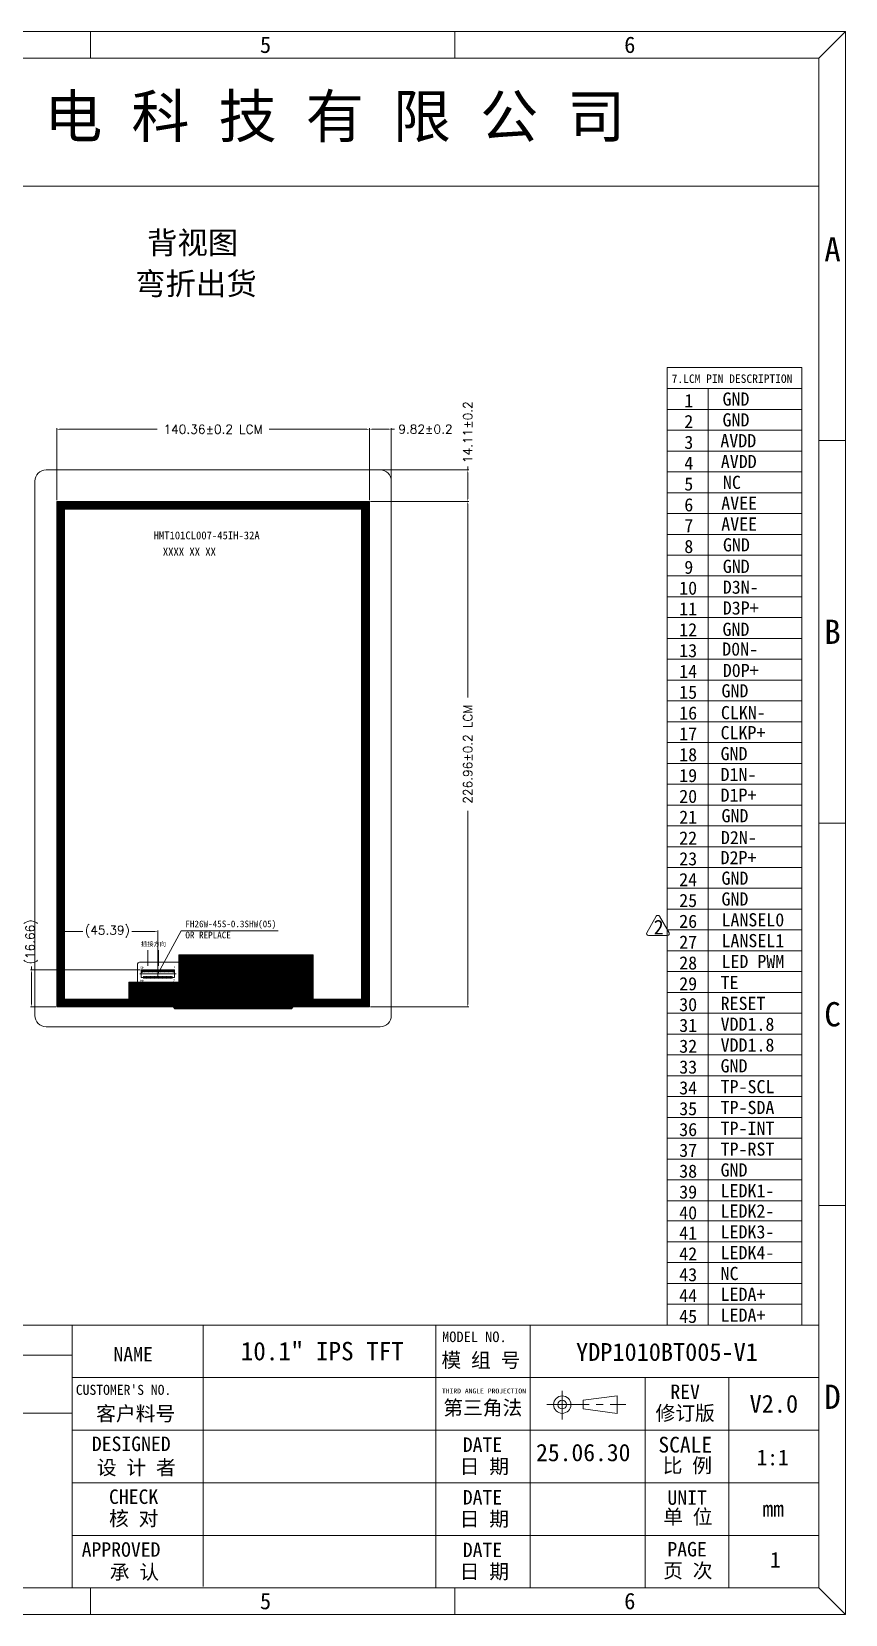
# Model space of a CAD drawing. Header units: millimetres. Extents: x 964 to 1969, y -17351 to -16641.
# Drawn here: x 1604 to 1969, y -17351 to -16641 of the extents above; entities that cross this region are included whole.
import ezdxf
from ezdxf.enums import TextEntityAlignment as Align

# ---------------------------------------------------------------- set-up
doc = ezdxf.new("R2010")
doc.units = ezdxf.units.MM
doc.header["$PDMODE"] = 35
doc.linetypes.add('CENTER2', pattern=[28.575, 19.05, -3.175, 3.175, -3.175])
doc.layers.get('0').update_dxf_attribs({"lineweight": 20})
for name, color, linetype in [('_', 7, 'Continuous'), ('BOT', 5, 'Continuous'), ('标注', 4, 'Continuous')]:
    doc.layers.add(name, color=color, linetype=linetype)
for name, color, linetype, lineweight in [('DIM', 3, 'Continuous', 20), ('epin', 13, 'Continuous', 9), ('FPC', 1, 'Continuous', 13), ('图框', 7, 'Continuous', 30)]:
    doc.layers.add(name, color=color, linetype=linetype, lineweight=lineweight)
doc.styles.add('ROMANS', font='ROMANS.shx')
doc.styles.add('宋体', font='SimSun.ttf')
doc.styles.add('文字', font='SimSun.ttf')
doc.dimstyles.new('DIM', dxfattribs={"dimtxt": 2, "dimasz": 1.5, "dimexe": 0.5, "dimexo": 0.5, "dimgap": 0.5, "dimtad": 0, "dimzin": 9, "dimdsep": 46, "dimtxsty": 'ROMANS', "dimcen": 0, "dimclrd": 3, "dimclre": 3, "dimclrt": 2, "dimadec": 0, "dimazin": 0, "dimtp": 0.01, "dimtm": 0.01, "dimtfac": 0.8, "dimtmove": 0, "dimatfit": 3, "dimfxl": 1, "dimtolj": 1, "dimlwd": 18, "dimlwe": 18, "dimarcsym": 0})

# ---------------------------------------------------------------- blocks, each defined once
blk = doc.blocks.new('*u11')
blk.add_hatch(color=256).paths.add_polyline_path([(3.65, 1.78), (2.98, 1.78), (2.98, 3.2), (2.82, 3.2), (2.82, 1.62), (3.65, 1.62)])
for points in [[(-3.53, 1.62), (-4.35, 1.62), (-4.35, 1.78), (-3.68, 1.78), (-3.68, 3.2), (-3.53, 3.2)], [(-4.35, 1.38), (-3.53, 1.38), (-3.53, 1.23), (-4.35, 1.23)], [(2.82, 1.62), (3.65, 1.62), (3.65, 1.78), (2.98, 1.78), (2.98, 3.2), (2.82, 3.2)], [(3.65, 1.38), (2.82, 1.38), (2.82, 1.23), (3.65, 1.23)]]:
    blk.add_lwpolyline(points, close=True)
at = {"color": 2}
for points in [[(-2.4, 0), (-2.4, 4.6), (-3.1, 4.6), (-3.1, 0)], [(-1.9, 4.6), (-1.2, 4.6), (-1.2, 0), (-1.9, 0)], [(-0.7, 4.6), (0, 4.6), (0, 0), (-0.7, 0)], [(0.5, 4.6), (1.2, 4.6), (1.2, 0), (0.5, 0)], [(1.7, 4.6), (2.4, 4.6), (2.4, 0), (1.7, 0)]]:
    blk.add_lwpolyline(points, close=True, dxfattribs=at)
at = {"color": 7, "style": '宋体'}
for s, p in [('LED4-', (-2.38, -2.47)), ('LED3-', (-1.19, -2.47)), ('LED2-', (0, -2.47)), ('LED1-', (1.25, -2.44)), ('LED+', (2.44, -2.51))]:
    blk.add_text(s, height=0.617, rotation=90, dxfattribs=at).set_placement(p)
blk = doc.blocks.new('*U1')
at = {"color": 2, "lineweight": 5}
blk.add_lwpolyline([(0.15, 0.325), (0.15, -0.325), (-0.15, -0.325), (-0.15, 0.325)], close=True, dxfattribs=at)
blk = doc.blocks.new('*U2')
at = {"color": 0, "linetype": 'ByBlock', "lineweight": -2}
for p in [(0, 0), (0.6, 0), (1.2, 0), (1.8, 0), (2.4, 0), (3, 0), (3.6, 0), (4.2, 0), (4.8, 0), (5.4, 0), (6, 0), (6.6, 0), (7.2, 0), (7.8, 0), (8.4, 0), (9, 0), (9.6, 0), (10.2, 0), (10.8, 0), (11.4, 0), (12, 0), (12.6, 0)]:
    blk.add_blockref('*U1', p, dxfattribs=at)
blk = doc.blocks.new('*U3')
at = {"color": 2, "lineweight": 5}
blk.add_lwpolyline([(0.15, 0.4), (0.15, -0.4), (-0.15, -0.4), (-0.15, 0.4)], close=True, dxfattribs=at)
blk = doc.blocks.new('*U4')
at = {"color": 0, "linetype": 'ByBlock', "lineweight": -2}
for p in [(0, 0), (0.6, 0), (1.2, 0), (1.8, 0), (2.4, 0), (3, 0), (3.6, 0), (4.2, 0), (4.8, 0), (5.4, 0), (6, 0), (6.6, 0), (7.2, 0), (7.8, 0), (8.4, 0), (9, 0), (9.6, 0), (10.2, 0), (10.8, 0), (11.4, 0), (12, 0), (12.6, 0), (13.2, 0)]:
    blk.add_blockref('*U3', p, dxfattribs=at)
blk = doc.blocks.new('AUDIT_I_250325084507-0')
at = {"color": 2, "lineweight": 5}
for points in [[(-5.7, 0.75), (-5.7, -0.2), (-5.3, -0.2), (-5.3, 0.75)], [(9.3, 0.75), (9.3, -0.2), (8.9, -0.2), (8.9, 0.75)]]:
    blk.add_lwpolyline(points, close=True, dxfattribs=at)
at = {"lineweight": 5}
for name, p in [('*U4', (-4.8, 0)), ('*U2', (-4.5, 2.875))]:
    blk.add_blockref(name, p, dxfattribs=at)
blk = doc.blocks.new('*D33')
at = {"color": 3, "linetype": 'Continuous', "lineweight": 18, "transparency": 16777216}
for p, q in [((1615.38, -17067.74), (1615.38, -17044.15)), ((1616.88, -17044.65), (1627.1, -17044.65)), ((1659.27, -17044.65), (1649.05, -17044.65)), ((1660.77, -17063.02), (1660.77, -17044.15))]:
    blk.add_line(p, q, dxfattribs=at)
at = {"color": 3, "lineweight": 5, "transparency": 16777216}
for points in [[(1616.88, -17044.4), (1616.88, -17044.9), (1615.38, -17044.65)], [(1659.27, -17044.4), (1659.27, -17044.9), (1660.77, -17044.65)]]:
    blk.add_solid(points, dxfattribs=at)
at = {"layer": 'Defpoints', "color": 0, "lineweight": 5, "transparency": 16777216}
for p in [(1660.77, -17044.65), (1660.77, -17063.52), (1615.38, -17068.24)]:
    blk.add_point(p, dxfattribs=at)
at = {"color": 2, "lineweight": 5, "transparency": 16777216, "insert": (1638.08, -17044.65), "char_height": 4, "attachment_point": 5, "style": 'ROMANS'}
blk.add_mtext('\\A1;(45.39)', dxfattribs=at)
blk = doc.blocks.new('*D34')
at = {"color": 3, "linetype": 'Continuous', "lineweight": 18, "transparency": 16777216}
for p, q in [((1604.05, -17061.77), (1604.05, -17060.27)), ((1652.77, -17061.77), (1603.55, -17061.77)), ((1604.05, -17076.93), (1604.05, -17063.27)), ((1614.88, -17078.43), (1603.55, -17078.43))]:
    blk.add_line(p, q, dxfattribs=at)
at = {"color": 3, "lineweight": 5, "transparency": 16777216}
for points in [[(1603.8, -17063.27), (1604.3, -17063.27), (1604.05, -17061.77)], [(1603.8, -17076.93), (1604.3, -17076.93), (1604.05, -17078.43)]]:
    blk.add_solid(points, dxfattribs=at)
at = {"layer": 'Defpoints', "color": 0, "lineweight": 5, "transparency": 16777216}
for p in [(1653.27, -17061.77), (1604.05, -17078.43), (1615.38, -17078.43)]:
    blk.add_point(p, dxfattribs=at)
at = {"color": 2, "lineweight": 5, "transparency": 16777216, "insert": (1604.05, -17049.29), "char_height": 4, "attachment_point": 5, "rotation": 90, "style": 'ROMANS'}
blk.add_mtext('\\A1;(16.66)', dxfattribs=at)
blk = doc.blocks.new('*D39')
at = {"color": 3, "lineweight": 18, "transparency": 16777216}
blk.add_line((1615.38, -16850.97), (1615.38, -16818.59), dxfattribs=at)
at = {"color": 3, "linetype": 'Continuous', "lineweight": 18, "transparency": 16777216}
for p, q in [((1616.88, -16819.09), (1660.39, -16819.09)), ((1754.24, -16819.09), (1710.73, -16819.09)), ((1755.74, -16850.97), (1755.74, -16818.59))]:
    blk.add_line(p, q, dxfattribs=at)
at = {"color": 3, "lineweight": 5, "transparency": 16777216}
for points in [[(1616.88, -16818.84), (1616.88, -16819.34), (1615.38, -16819.09)], [(1754.24, -16818.84), (1754.24, -16819.34), (1755.74, -16819.09)]]:
    blk.add_solid(points, dxfattribs=at)
at = {"layer": 'Defpoints', "color": 0, "lineweight": 5, "transparency": 16777216}
for p in [(1755.74, -16819.09), (1615.38, -16851.47), (1755.74, -16851.47)]:
    blk.add_point(p, dxfattribs=at)
at = {"color": 2, "transparency": 16777216, "insert": (1685.56, -16819.09), "char_height": 4, "attachment_point": 5, "style": 'ROMANS'}
blk.add_mtext('\\A1;140.36%%P0.2 LCM{\\fSimSun|b0|i0|c134|p2; }', dxfattribs=at)
blk = doc.blocks.new('*D40')
at = {"color": 3, "lineweight": 18, "transparency": 16777216}
blk.add_line((1756.24, -16851.47), (1800.39, -16851.47), dxfattribs=at)
at = {"color": 3, "linetype": 'Continuous', "lineweight": 18, "transparency": 16777216}
for p, q in [((1799.89, -16852.97), (1799.89, -16939.5)), ((1799.89, -17076.93), (1799.89, -16990.4)), ((1756.24, -17078.43), (1800.39, -17078.43))]:
    blk.add_line(p, q, dxfattribs=at)
at = {"color": 3, "lineweight": 5, "transparency": 16777216}
for points in [[(1799.64, -16852.97), (1800.14, -16852.97), (1799.89, -16851.47)], [(1799.64, -17076.93), (1800.14, -17076.93), (1799.89, -17078.43)]]:
    blk.add_solid(points, dxfattribs=at)
at = {"layer": 'Defpoints', "color": 0, "lineweight": 5, "transparency": 16777216}
for p in [(1755.74, -16851.47), (1755.74, -17078.43), (1799.89, -17078.43)]:
    blk.add_point(p, dxfattribs=at)
at = {"color": 2, "transparency": 16777216, "insert": (1799.89, -16964.95), "char_height": 4, "attachment_point": 5, "rotation": 90, "style": 'ROMANS'}
blk.add_mtext('\\A1;226.96%%P0.2 LCM', dxfattribs=at)
blk = doc.blocks.new('*D41')
at = {"color": 3, "lineweight": 18, "transparency": 16777216}
blk.add_line((1755.74, -16818.59), (1755.74, -16818.56), dxfattribs=at)
at = {"color": 3, "linetype": 'Continuous', "lineweight": 18, "transparency": 16777216}
for p, q in [((1757.24, -16819.06), (1764.06, -16819.06)), ((1765.56, -16844.03), (1765.56, -16818.56)), ((1765.56, -16819.06), (1767.06, -16819.06))]:
    blk.add_line(p, q, dxfattribs=at)
at = {"color": 3, "lineweight": 5, "transparency": 16777216}
for points in [[(1757.24, -16818.81), (1757.24, -16819.31), (1755.74, -16819.06)], [(1764.06, -16818.81), (1764.06, -16819.31), (1765.56, -16819.06)]]:
    blk.add_solid(points, dxfattribs=at)
at = {"layer": 'Defpoints', "color": 0, "lineweight": 5, "transparency": 16777216}
for p in [(1755.74, -16819.09), (1765.56, -16819.06), (1765.56, -16844.53)]:
    blk.add_point(p, dxfattribs=at)
at = {"color": 2, "transparency": 16777216, "insert": (1780.89, -16819.06), "char_height": 4, "attachment_point": 5, "style": 'ROMANS'}
blk.add_mtext('\\A1;9.82%%P0.2', dxfattribs=at)
blk = doc.blocks.new('*D42')
at = {"color": 3, "linetype": 'Continuous', "lineweight": 18, "transparency": 16777216}
for p, q in [((1759.35, -16837.36), (1800.39, -16837.36)), ((1799.89, -16837.36), (1799.89, -16835.86)), ((1799.89, -16849.97), (1799.89, -16838.86))]:
    blk.add_line(p, q, dxfattribs=at)
at = {"color": 3, "lineweight": 18, "transparency": 16777216}
blk.add_line((1766.06, -16851.47), (1800.39, -16851.47), dxfattribs=at)
at = {"color": 3, "lineweight": 5, "transparency": 16777216}
for points in [[(1799.64, -16838.86), (1800.14, -16838.86), (1799.89, -16837.36)], [(1799.64, -16849.97), (1800.14, -16849.97), (1799.89, -16851.47)]]:
    blk.add_solid(points, dxfattribs=at)
at = {"layer": 'Defpoints', "color": 0, "lineweight": 5, "transparency": 16777216}
for p in [(1758.85, -16837.36), (1799.89, -16837.36), (1765.56, -16851.47)]:
    blk.add_point(p, dxfattribs=at)
at = {"color": 2, "transparency": 16777216, "insert": (1799.89, -16820.41), "char_height": 4, "attachment_point": 5, "rotation": 90, "style": 'ROMANS'}
blk.add_mtext('\\A1;14.11%%P0.2', dxfattribs=at)

msp = doc.modelspace()

# ---------------------------------------------------------------- hatches: boundary and pattern name
at = {"lineweight": 5}
h = msp.add_hatch(dxfattribs=at)
h.set_pattern_fill('ANSI31', color=5, scale=0.1)
h.set_pattern_definition([(45, (-3071.29683, -728.9204), (-0.224506403, 0.224506403), [])])
h.paths.add_polyline_path([(1720.688, -17079.265), (1721.523, -17078.43), (1755.741, -17078.43), (1755.741, -16851.47), (1615.381, -16851.47), (1615.381, -17078.43), (1667.602, -17078.43), (1668.437, -17079.265)])
h.paths.add_polyline_path([(1670.137, -17055.061), (1670.137, -17067.32), (1647.78, -17067.32), (1647.78, -17074.93), (1618.881, -17074.93), (1618.881, -16854.97), (1752.241, -16854.97), (1752.241, -17074.93), (1730.517, -17074.93), (1730.517, -17055.061)], flags=16)
h = msp.add_hatch(color=256)
h.paths.add_polyline_path([(1714.47, -17063.255), (1715.295, -17063.255), (1715.295, -17063.105), (1714.47, -17063.105)])
h.paths.add_polyline_path([(1722.47, -17063.255), (1721.645, -17063.255), (1721.645, -17063.105), (1722.47, -17063.105)])
h.paths.add_polyline_path([(1721.645, -17063.505), (1722.47, -17063.505), (1722.47, -17063.655), (1721.795, -17063.655), (1721.795, -17065.08), (1721.645, -17065.08)])
h = msp.add_hatch(dxfattribs=at)
h.set_pattern_fill('ANSI31', color=3, scale=0.3)
h.set_pattern_definition([(45, (-2861.0489, -728.8854), (-0.67351921, 0.67351921), [])])
h.paths.add_polyline_path([(1669.596, -17075.874, 0.4142136), (1669.096, -17076.374), (1669.096, -17078.251), (1702.026, -17078.251), (1702.026, -17076.374, 0.4142136), (1701.526, -17075.874)])
h.paths.add_polyline_path([(1701.526, -17079.2, 0.4142136), (1702.026, -17078.7), (1702.026, -17078.251), (1669.375, -17078.251, 0.7940945), (1669.596, -17079.2)])
at = {"layer": 'BOT', "linetype": 'Continuous'}
h = msp.add_hatch(color=2, dxfattribs=at)
h.paths.add_polyline_path([(1715.72, -17065.98), (1716.42, -17065.98), (1716.42, -17063.38), (1716.27, -17063.38, -1), (1715.87, -17063.38), (1715.72, -17063.38)])
h.paths.add_polyline_path([(1715.874, -17064.68, -1), (1716.274, -17064.68, -1)], flags=16)
h.paths.add_polyline_path([(1716.92, -17065.98), (1717.62, -17065.98), (1717.62, -17063.38), (1717.47, -17063.38, -1), (1717.07, -17063.38), (1716.92, -17063.38)])
h.paths.add_polyline_path([(1717.074, -17065.18, -1), (1717.474, -17065.18, -1)], flags=16)
h.paths.add_polyline_path([(1718.82, -17063.38), (1718.67, -17063.38, -1), (1718.27, -17063.38), (1718.12, -17063.38), (1718.12, -17065.98), (1718.82, -17065.98)])
h.paths.add_polyline_path([(1718.274, -17064.68, -1), (1718.674, -17064.68, -1)], flags=16)
h.paths.add_polyline_path([(1719.32, -17065.98), (1720.02, -17065.98), (1720.02, -17063.38), (1719.87, -17063.38, -1), (1719.47, -17063.38), (1719.32, -17063.38)])
h.paths.add_polyline_path([(1719.474, -17065.18, -1), (1719.874, -17065.18, -1)], flags=16)
h.paths.add_polyline_path([(1720.52, -17065.98), (1721.22, -17065.98), (1721.22, -17063.38), (1721.07, -17063.38, -1), (1720.67, -17063.38), (1720.52, -17063.38)])
h.paths.add_polyline_path([(1720.674, -17064.68, -1), (1721.074, -17064.68, -1)], flags=16)

# ---------------------------------------------------------------- linework, layer by layer
at = {"color": 7, "linetype": 'ByBlock', "lineweight": 0}
for p, q in [((1889.473, -16791.405), (1949.936, -16791.405)), ((1889.473, -16791.405), (1889.473, -17221.273)), ((1949.936, -16791.405), (1949.936, -17221.273)), ((1889.473, -16800.832), (1949.936, -16800.832)), ((1907.747, -16800.832), (1907.747, -17221.273)), ((1889.473, -16810.18), (1949.936, -16810.18)), ((1889.473, -16819.529), (1949.936, -16819.529)), ((1889.473, -16828.878), (1949.936, -16828.878)), ((1889.473, -16838.227), (1949.936, -16838.227)), ((1889.473, -16847.576), (1949.936, -16847.576)), ((1889.473, -16856.925), (1949.936, -16856.925)), ((1889.473, -16866.274), (1949.936, -16866.274)), ((1889.473, -16875.622), (1949.936, -16875.622)), ((1889.473, -16884.971), (1949.936, -16884.971)), ((1889.473, -16894.32), (1949.936, -16894.32)), ((1889.473, -16903.669), (1949.936, -16903.669)), ((1949.936, -16901.789), (1949.936, -17221.273)), ((1889.473, -16913.018), (1949.936, -16913.018)), ((1889.473, -16922.367), (1949.936, -16922.367)), ((1889.473, -16931.716), (1949.936, -16931.716)), ((1889.473, -16941.064), (1949.936, -16941.064)), ((1889.473, -16950.413), (1949.936, -16950.413)), ((1889.473, -16959.762), (1949.936, -16959.762)), ((1889.473, -16969.111), (1949.936, -16969.111)), ((1889.473, -16978.46), (1949.936, -16978.46)), ((1889.473, -16987.809), (1949.936, -16987.809)), ((1889.473, -16997.158), (1949.936, -16997.158)), ((1889.473, -17006.506), (1949.936, -17006.506)), ((1889.473, -17015.855), (1949.936, -17015.855)), ((1889.473, -17025.204), (1949.936, -17025.204)), ((1889.473, -17034.553), (1949.936, -17034.553)), ((1889.473, -17043.902), (1949.936, -17043.902)), ((1889.473, -17053.251), (1949.936, -17053.251)), ((1889.473, -17062.6), (1949.936, -17062.6)), ((1889.473, -17071.948), (1949.936, -17071.948)), ((1889.473, -17081.297), (1949.936, -17081.297)), ((1889.473, -17090.646), (1949.936, -17090.646)), ((1889.473, -17099.995), (1949.936, -17099.995)), ((1889.473, -17109.344), (1949.936, -17109.344)), ((1889.473, -17118.693), (1949.936, -17118.693)), ((1889.473, -17128.042), (1949.936, -17128.042)), ((1889.473, -17137.391), (1949.936, -17137.391)), ((1889.473, -17146.739), (1949.936, -17146.739)), ((1889.473, -17156.088), (1949.936, -17156.088)), ((1889.473, -17165.437), (1949.936, -17165.437)), ((1889.473, -17174.529), (1949.936, -17174.529)), ((1889.473, -17183.878), (1949.936, -17183.878)), ((1889.473, -17193.227), (1949.936, -17193.227)), ((1889.473, -17202.576), (1949.936, -17202.576)), ((1889.473, -17211.924), (1949.936, -17211.924)), ((1889.473, -17221.273), (1949.936, -17221.273)), ((1898.653, -17221.273), (1949.936, -17221.273))]:
    msp.add_line(p, q, dxfattribs=at)
at = {"color": 1, "linetype": 'Continuous', "lineweight": 5}
for p, q in [((1668.946, -17063.52), (1652.596, -17063.52)), ((1660.771, -17065.37), (1660.771, -17061.67))]:
    msp.add_line(p, q, dxfattribs=at)
at = {"color": 30, "lineweight": 5}
msp.add_line((1716.628, -17079.2), (1719.728, -17079.2), dxfattribs=at)
at = {"color": 251, "true_color": 0x636466}
msp.add_lwpolyline([(1760.561, -17087.358), (1610.561, -17087.358, -0.4142136), (1605.561, -17082.358), (1605.561, -16842.358, -0.4142136), (1610.561, -16837.358), (1760.561, -16837.358, -0.4142136), (1765.561, -16842.358), (1765.561, -17082.358, -0.4142136)], format="xyb", close=True, dxfattribs=at)
at = {"color": 5, "lineweight": 5}
for points in [[(1721.523, -17078.43), (1755.741, -17078.43), (1755.741, -16851.47), (1615.381, -16851.47), (1615.381, -17078.43), (1667.602, -17078.43), (1668.437, -17079.265), (1720.688, -17079.265), (1721.523, -17078.43)], [(1647.78, -17067.32), (1670.137, -17067.32), (1670.137, -17055.061), (1730.517, -17055.061), (1730.517, -17074.93), (1752.241, -17074.93), (1752.241, -16854.97), (1618.881, -16854.97), (1618.881, -17074.93), (1647.78, -17074.93), (1647.78, -17067.32)]]:
    msp.add_lwpolyline(points, dxfattribs=at)
at = {"color": 6}
msp.add_lwpolyline([(1615.411, -17077.9, 0.4142136), (1615.911, -17078.4), (1662.505, -17078.4), (1663.001, -17078.251), (1708.011, -17078.251), (1708.507, -17078.4), (1755.211, -17078.4, 0.4142136), (1755.711, -17077.9), (1755.711, -16852, 0.4142136), (1755.211, -16851.5), (1615.911, -16851.5, 0.4142136), (1615.411, -16852)], format="xyb", close=True, dxfattribs=at)
at = {"color": 30, "lineweight": 5}
msp.add_lwpolyline([(1723.561, -17059.425, 0.4142136), (1722.561, -17058.425), (1652.561, -17058.425, 0.4142136), (1651.561, -17059.425), (1651.561, -17074.874, 0.4142136), (1652.561, -17075.874), (1667.296, -17075.874, -0.4142136), (1668.296, -17076.874), (1668.296, -17079, 0.4142136), (1668.496, -17079.2), (1702.626, -17079.2, 0.4142136), (1702.826, -17079), (1702.826, -17076.874, -0.4142136), (1703.826, -17075.874), (1722.561, -17075.874, 0.4142136), (1723.561, -17074.874)], format="xyb", close=True, dxfattribs=at)
at = {"color": 6, "lineweight": 5}
msp.add_lwpolyline([(1668.271, -17065.27), (1653.271, -17065.27), (1653.271, -17061.77), (1668.271, -17061.77)], close=True, dxfattribs=at)
at = {"layer": '_', "color": 142, "linetype": 'Continuous', "lineweight": 0}
msp.add_line((1755.711, -17077.546), (1755.711, -16852.3), dxfattribs=at)
at = {"layer": 'BOT', "color": 6, "linetype": 'Continuous'}
for centre in [(1716.074, -17064.68), (1717.274, -17065.18), (1718.474, -17064.68), (1719.674, -17065.18), (1720.874, -17064.68)]:
    msp.add_circle(centre, 0.2, dxfattribs=at)
at = {"layer": 'DIM', "color": 1, "linetype": 'CENTER2', "lineweight": 0}
for p, q in [((1842.303, -17250.798), (1842.303, -17263.722)), ((1835.318, -17257.016), (1870.917, -17257.016))]:
    msp.add_line(p, q, dxfattribs=at)
at = {"layer": 'DIM', "lineweight": 0}
for p, q in [((1851.678, -17255.063), (1866.987, -17253.111)), ((1851.678, -17255.063), (1851.678, -17258.968)), ((1851.678, -17258.968), (1866.987, -17260.921)), ((1866.987, -17253.111), (1866.987, -17260.921))]:
    msp.add_line(p, q, dxfattribs=at)
for radius in [3.905, 1.953]:
    msp.add_circle((1842.303, -17257.016), radius, dxfattribs=at)
at = {"layer": 'epin', "color": 4, "lineweight": 5}
msp.add_lwpolyline([(1672.073, -17058.425), (1712.486, -17058.425), (1712.486, -17066.599), (1672.073, -17066.599)], close=True, dxfattribs=at)
at = {"layer": 'epin', "color": 3, "lineweight": 5}
msp.add_lwpolyline([(1701.526, -17079.2), (1669.596, -17079.2, -0.4142136), (1669.096, -17078.7), (1669.096, -17076.374, -0.4142136), (1669.596, -17075.874), (1701.526, -17075.874, -0.4142136), (1702.026, -17076.374), (1702.026, -17078.7, -0.4142136)], format="xyb", close=True, dxfattribs=at)
at = {"layer": 'FPC'}
for p, q in [((1715.72, -17065.98), (1715.72, -17063.38)), ((1716.42, -17065.98), (1715.72, -17065.98)), ((1716.42, -17063.38), (1716.42, -17065.98)), ((1716.92, -17065.98), (1716.92, -17063.38)), ((1717.62, -17065.98), (1716.92, -17065.98)), ((1717.62, -17063.38), (1717.62, -17065.98)), ((1718.12, -17065.98), (1718.12, -17063.38)), ((1718.82, -17065.98), (1718.12, -17065.98)), ((1718.82, -17063.38), (1718.82, -17065.98)), ((1719.32, -17065.98), (1719.32, -17063.38)), ((1720.02, -17065.98), (1719.32, -17065.98)), ((1720.02, -17063.38), (1720.02, -17065.98)), ((1720.52, -17065.98), (1720.52, -17063.38)), ((1721.22, -17065.98), (1720.52, -17065.98)), ((1721.22, -17063.38), (1721.22, -17065.98))]:
    msp.add_line(p, q, dxfattribs=at)
at = {"layer": '图框', "color": 0, "lineweight": 0}
for p, q in [((1630.474, -16640.582), (1630.474, -16652.425)), ((1794.02, -16640.582), (1794.02, -16652.425)), ((1957.567, -16652.425), (1969.41, -16640.582)), ((976.287, -16652.425), (1957.567, -16652.425)), ((1957.567, -16652.425), (1957.567, -16736.057)), ((976.287, -16709.96), (1957.567, -16709.96)), ((1969.41, -16824.149), (1957.567, -16824.149)), ((1969.41, -16995.873), (1957.567, -16995.873)), ((1969.41, -17167.597), (1957.567, -17167.597)), ((1681.019, -17221.273), (1681.019, -17338.588)), ((1785.519, -17221.273), (1785.519, -17339.321)), ((1827.915, -17221.273), (1827.915, -17339.321)), ((1487.396, -17234.743), (1622.307, -17234.743)), ((1957.567, -17244.883), (1622.307, -17244.883)), ((1879.525, -17244.883), (1879.525, -17339.321)), ((1917.052, -17244.883), (1917.052, -17339.321)), ((1487.396, -17260.793), (1622.307, -17260.793)), ((1957.567, -17268.492), (1622.307, -17268.492)), ((1957.567, -17292.102), (1622.307, -17292.102)), ((1957.567, -17315.711), (1622.307, -17315.711)), ((1630.474, -17351.164), (1630.474, -17339.321)), ((1794.02, -17351.164), (1794.02, -17339.321)), ((1957.567, -17339.321), (1969.41, -17351.164))]:
    msp.add_line(p, q, dxfattribs=at)
for points in [[(964.444, -16640.582), (1969.41, -16640.582), (1969.41, -17351.164), (964.444, -17351.164)], [(976.287, -16652.425), (1957.567, -16652.425), (1957.567, -17339.321), (976.287, -17339.321)], [(1487.396, -17221.273), (1622.307, -17221.273), (1622.307, -17339.321), (1487.396, -17339.321)], [(1622.307, -17221.273), (1957.567, -17221.273), (1957.567, -17339.321), (1622.307, -17339.321)]]:
    msp.add_lwpolyline(points, close=True, dxfattribs=at)
at = {"layer": '图框', "color": 1, "lineweight": 0}
msp.add_lwpolyline([(1884.526, -17037.772), (1880.269, -17045.145, 0.5773503), (1881.002, -17046.414), (1889.515, -17046.414, 0.5773503), (1890.247, -17045.145), (1885.991, -17037.772, 0.5773503)], format="xyb", close=True, dxfattribs=at)
at = {"layer": '标注', "color": 30}
for p, q in [((1715.22, -17063.38), (1715.87, -17063.38)), ((1715.22, -17063.38), (1715.22, -17071.411)), ((1716.27, -17063.38), (1717.07, -17063.38)), ((1717.47, -17063.38), (1718.27, -17063.38)), ((1718.67, -17063.38), (1719.47, -17063.38)), ((1719.87, -17063.38), (1720.67, -17063.38)), ((1721.07, -17063.38), (1721.72, -17063.38)), ((1721.72, -17063.38), (1721.72, -17071.233)), ((1716.579, -17074.48), (1715.451, -17072.345)), ((1716.628, -17079.2), (1716.628, -17074.696)), ((1719.728, -17079.2), (1719.728, -17075.084)), ((1719.873, -17074.336), (1721.312, -17072.443))]:
    msp.add_line(p, q, dxfattribs=at)
at = {"layer": '标注'}
for centre in [(1716.07, -17063.38), (1717.27, -17063.38), (1718.47, -17063.38), (1719.67, -17063.38), (1720.87, -17063.38)]:
    msp.add_arc(centre, 0.2, 180, 0, dxfattribs=at)
at = {"layer": '标注', "color": 30}
for centre, start, end in [((1717.22, -17071.411), 180, 207.84371), ((1714.628, -17074.917), 0, 12.619458), ((1721.728, -17075.084), 158.026378, 180), ((1719.72, -17071.233), 322.756155, 0)]:
    msp.add_arc(centre, 2, start, end, dxfattribs=at)

# ---------------------------------------------------------------- block references
at = {"lineweight": 5, "rotation": 180}
for name, p in [('*u11', (1718.12, -17061.88)), ('AUDIT_I_250325084507-0', (1662.571, -17062.27))]:
    msp.add_blockref(name, p, dxfattribs=at)

# ---------------------------------------------------------------- texts
at = {"color": 7, "insert": (1374.94, -16668.996), "char_height": 19.14155, "width": 1737.03772, "attachment_point": 1, "style": '宋体'}
msp.add_mtext('{\\C256;深 圳 市 鱼 鹰 光 电 科 技 有 限 公 司}', dxfattribs=at)
at = {"color": 3, "lineweight": 5, "char_height": 10, "attachment_point": 1, "style": '宋体'}
for s, insert in [('背视图', (1655.896, -16730.336)), ('弯折出货', (1650.574, -16748.742))]:
    msp.add_mtext_dynamic_manual_height_columns(s, width=61.39442, gutter_width=15, heights=[0], dxfattribs=dict(at, insert=insert))
at = {"color": 7, "linetype": 'ByBlock', "lineweight": 0, "attachment_point": 1, "style": '宋体'}
for s, insert, char_height, width in [('{\\C0;7.LCM PIN DESCRIPTION}', (1891.435, -16794.496), 3.795, 95.35771), ('1', (1897.103, -16803.304), 5.918, 5.17041), ('GND', (1914.269, -16802.578), 5.9181, 22.55105), ('GND', (1914.269, -16811.927), 5.9181, 22.55105), ('2', (1897.103, -16812.653), 5.918, 5.17041), ('3', (1897.103, -16822.002), 5.918, 5.17041), ('AVDD', (1913.296, -16821.276), 5.9181, 22.55105), ('4', (1897.103, -16831.351), 5.918, 5.17041), ('AVDD', (1913.496, -16830.625), 5.9181, 22.55105), ('NC', (1914.469, -16839.974), 5.9181, 22.55105), ('5', (1897.103, -16840.7), 5.918, 5.17041), ('6', (1897.103, -16850.048), 5.918, 5.17041), ('AVEE', (1913.691, -16849.323), 5.9181, 22.55105), ('7', (1897.103, -16859.397), 5.918, 5.17041), ('AVEE', (1913.691, -16858.671), 5.9181, 22.55105), ('8', (1897.103, -16868.746), 5.918, 5.17041), ('GND', (1914.469, -16868.02), 5.9181, 22.55105), ('9', (1897.103, -16878.095), 5.918, 5.17041), ('GND', (1914.382, -16877.667), 5.9181, 22.55105), ('10', (1894.814, -16887.444), 5.9181, 5.17041), ('D3N-', (1914.382, -16887.016), 5.9181, 22.55105), ('11', (1894.814, -16896.793), 5.9181, 5.17041), ('D3P+', (1914.382, -16896.365), 5.9181, 22.55105), ('12', (1894.814, -16906.142), 5.9181, 5.17041), ('GND', (1914.254, -16905.943), 5.9181, 22.55105), ('13', (1894.814, -16915.491), 5.9181, 5.17041), ('D0N-', (1914.137, -16914.824), 5.9181, 22.55105), ('14', (1894.814, -16924.839), 5.9181, 5.17041), ('D0P+', (1914.382, -16924.412), 5.9181, 22.55105), ('15', (1894.814, -16934.188), 5.9181, 5.17041), ('GND', (1913.794, -16933.548), 5.9181, 22.55105), ('16', (1894.814, -16943.537), 5.9181, 5.17041), ('CLKN-', (1913.532, -16943.354), 5.9181, 22.55105), ('17', (1894.814, -16952.886), 5.9181, 5.17041), ('CLKP+', (1913.401, -16952.35), 5.9181, 22.55105), ('18', (1894.814, -16962.235), 5.9181, 5.17041), ('GND', (1913.401, -16961.765), 5.9181, 22.55105), ('19', (1894.814, -16971.584), 5.9181, 5.17041), ('D1N-', (1913.401, -16971.114), 5.9181, 22.55105), ('20', (1894.814, -16980.933), 5.9181, 5.17041), ('D1P+', (1913.401, -16980.397), 5.9181, 22.55105), ('GND', (1913.794, -16989.641), 5.9181, 22.55105), ('21', (1894.814, -16990.281), 5.9181, 5.17041), ('22', (1894.814, -16999.63), 5.9181, 5.17041), ('D2N-', (1913.532, -16999.448), 5.9181, 22.55105), ('23', (1894.814, -17008.979), 5.9181, 5.17041), ('D2P+', (1913.401, -17008.444), 5.9181, 22.55105), ('24', (1894.814, -17018.328), 5.9181, 5.17041), ('GND', (1913.794, -17017.671), 5.9181, 22.55105), ('25', (1894.814, -17027.677), 5.9181, 5.17041), ('GND', (1913.794, -17027.02), 5.9181, 22.55105), ('26', (1894.814, -17037.026), 5.9181, 5.17041), ('27', (1894.814, -17046.375), 5.9181, 5.17041), ('28', (1894.814, -17055.723), 5.9181, 5.17041), ('LED PWM', (1913.794, -17055.067), 5.9181, 40.04893), ('29', (1894.814, -17065.072), 5.9181, 5.17041), ('TE', (1913.401, -17064.537), 5.9181, 22.55105), ('30', (1894.814, -17074.421), 5.9181, 5.17041), ('RESET', (1913.401, -17073.886), 5.9181, 22.55105), ('31', (1894.814, -17083.77), 5.9181, 5.17041), ('VDD1.8', (1913.401, -17083.235), 5.9181, 22.55105), ('32', (1894.814, -17093.119), 5.9181, 5.17041), ('VDD1.8', (1913.401, -17092.583), 5.9181, 22.55105), ('33', (1894.814, -17102.468), 5.9181, 5.17041), ('GND', (1913.401, -17101.932), 5.9181, 22.55105), ('34', (1894.814, -17111.817), 5.9181, 5.17041), ('TP-SCL', (1913.401, -17111.281), 5.9181, 22.55105), ('35', (1894.814, -17121.165), 5.9181, 5.17041), ('TP-SDA', (1913.401, -17120.63), 5.9181, 22.55105), ('36', (1894.814, -17130.514), 5.9181, 5.17041), ('TP-INT', (1913.401, -17129.979), 5.9181, 22.55105), ('TP-RST', (1913.401, -17139.328), 5.9181, 22.55105), ('37', (1894.814, -17139.863), 5.9181, 5.17041), ('38', (1894.814, -17149.212), 5.9181, 5.17041), ('GND', (1913.401, -17148.677), 5.9181, 22.55105), ('39', (1894.814, -17158.561), 5.9181, 5.17041), ('LEDK1-', (1913.401, -17158.025), 5.9181, 22.55105), ('LEDK2-', (1913.401, -17167.117), 5.9181, 22.55105), ('40', (1894.814, -17167.91), 5.9181, 5.17041), ('41', (1894.814, -17177.002), 5.9181, 5.17041), ('LEDK3-', (1913.401, -17176.466), 5.9181, 22.55105), ('42', (1894.814, -17186.351), 5.9181, 5.17041), ('LEDK4-', (1913.401, -17185.815), 5.9181, 22.55105), ('43', (1894.814, -17195.699), 5.9181, 5.17041), ('NC', (1913.401, -17195.164), 5.9181, 22.55105), ('44', (1894.814, -17205.048), 5.9181, 5.17041), ('LEDA+', (1913.401, -17204.513), 5.9181, 22.55105), ('45', (1894.814, -17214.397), 5.9181, 5.17041), ('LEDA+', (1913.401, -17213.862), 5.9181, 22.55105)]:
    msp.add_mtext(s, dxfattribs=dict(at, insert=insert, char_height=char_height, width=width))
at = {"lineweight": 5, "attachment_point": 1, "style": '宋体'}
for s, width, insert, char_height in [('FH26W-45S-0.3SHW(05)\\POR REPLACE', 30.85401, (1673.105, -17039.674), 3), ('插接方向', 14.21412, (1653.226, -17049.142), 2)]:
    msp.add_mtext_dynamic_manual_height_columns(s, width=width, gutter_width=15, heights=[0], dxfattribs=dict(at, insert=insert, char_height=char_height))
at = {"color": 1, "linetype": 'ByBlock', "lineweight": 0, "char_height": 5.9181, "attachment_point": 1, "style": '宋体'}
for s, insert, width in [('LANSEL0', (1913.794, -17036.369), 40.95198), ('LANSEL1', (1913.794, -17045.718), 22.55105)]:
    msp.add_mtext(s, dxfattribs=dict(at, insert=insert, width=width))
at = {"lineweight": 5, "char_height": 1, "attachment_point": 1, "rotation": 180, "style": '宋体'}
for s, width, insert in [('45', 1.32051, (1654.408, -17061.282)), ('1', 0.42732, (1668.461, -17061.003)), ('44', 1.32051, (1654.408, -17067.217)), ('2', 0.42732, (1668.461, -17067.217))]:
    msp.add_mtext_dynamic_manual_height_columns(s, width=width, gutter_width=15, heights=[0], dxfattribs=dict(at, insert=insert))
at = {"linetype": 'ByBlock', "lineweight": 5, "insert": (1695.991, -17063.435), "char_height": 1.5, "width": 6.17975, "attachment_point": 1, "rotation": 180}
msp.add_mtext('元件区', dxfattribs=at)
at = {"layer": 'DIM', "color": 0, "lineweight": 0, "insert": (1937.31, -17256.687), "char_height": 8.0185, "width": 40.51429, "attachment_point": 5, "style": '宋体'}
msp.add_mtext('{\\C2;V2.0}', dxfattribs=at)
at = {"layer": 'DIM', "color": 2, "lineweight": 0, "insert": (1851.735, -17278.579), "char_height": 7.7852, "width": 50.10805, "attachment_point": 5, "style": '宋体'}
msp.add_mtext('25.06.30', dxfattribs=at)
at = {"layer": 'FPC', "color": 0, "linetype": 'Continuous'}
for s, p in [('LEDA', (1715.822, -17067.034)), ('LED1K', (1717.029, -17067.034)), ('LED2K', (1718.19, -17067.034)), ('LED3K', (1719.412, -17067.034)), ('LED4K', (1720.634, -17067.034))]:
    msp.add_text(s, height=0.5, rotation=270, dxfattribs=at).set_placement(p)
at = {"layer": '图框', "color": 0, "lineweight": 0, "style": '文字'}
for s, height, p in [('5', 7.368, (1706.584, -16650.143)), ('6', 7.368, (1870.131, -16650.143)), ('A', 10.88, (1959.952, -16743.731)), ('B', 10.88, (1959.952, -16915.455)), ('C', 10.88, (1959.952, -17087.178)), ('D', 10.88, (1959.952, -17258.902)), ('SCALE ', 7.0828, (1885.486, -17278.532)), ('UNIT', 6.4992, (1889.535, -17301.975)), ('5', 7.368, (1706.584, -17348.882)), ('6', 7.368, (1870.131, -17348.882))]:
    msp.add_text(s, height=height, dxfattribs=at).set_placement(p)
msp.add_text('THIRD ANGLE PROJECTION', height=2.19349, dxfattribs=at).set_placement((1807.153, -17251.98), align=Align.CENTER)
at = {"layer": '图框', "color": 1, "lineweight": 0, "insert": (1883.404, -17039.347), "char_height": 6.5213, "attachment_point": 1, "style": '宋体'}
msp.add_mtext('2 ', dxfattribs=at)
at = {"layer": '图框', "color": 0, "lineweight": 0, "attachment_point": 1, "style": '文字'}
for s, insert, char_height in [('MODEL NO.', (1788.346, -17224.192), 4.7379), ('NAME', (1640.801, -17231.107), 6.4992), ('{\\C0;模 组 号}', (1788.083, -17233.799), 6.49922), ("CUSTOMER'S NO.", (1623.925, -17248.119), 4.50035), ('REV', (1890.84, -17247.98), 6.4992), ('客户料号', (1633.067, -17257.784), 6.4992), ('{\\fSimSun|b0|i0|c134|p54;第三角法}', (1788.909, -17255.153), 6.49922), ('修订版', (1884.18, -17257.558), 6.4992), ('DESIGNED', (1631.119, -17271.353), 6.4992), ('DATE', (1797.66, -17271.74), 6.4992), ('{\\fSimSun|b0|i0|c134|p2;设 计 者}', (1633.346, -17281.984), 6.49922), ('{\\fSimSun|b0|i0|c134|p2;日 期}', (1796.247, -17281.47), 6.49922), ('比 例', (1887.404, -17281.093), 6.4992), ('CHECK', (1638.815, -17295.094), 6.4992), ('DATE', (1797.66, -17295.349), 6.4992), ('{\\fSimSun|b0|i0|c134|p2;核 对}', (1638.815, -17304.868), 6.49922), ('{\\fSimSun|b0|i0|c134|p2;日 期}', (1796.247, -17305.079), 6.49922), ('单 位', (1887.629, -17304.102), 6.4992), ('APPROVED', (1626.537, -17318.805), 6.4992), ('DATE', (1797.66, -17318.959), 6.4992), ('PAGE', (1889.504, -17318.665), 6.4992), ('承 认', (1639.131, -17328.922), 6.4992), ('{\\fSimSun|b0|i0|c134|p2;日 期}', (1796.247, -17328.689), 6.49922), ('{\\fSimSun|b0|i0|c134|p2;页 次}', (1887.629, -17328.312), 6.49922)]:
    msp.add_mtext(s, dxfattribs=dict(at, insert=insert, char_height=char_height))
for s, insert, char_height, width in [(' 1:1', (1924.717, -17277.192), 7.0828, 27.86886), ('mm', (1932.19, -17300.181), 7.0828, 10.20182), ('1', (1935.623, -17323.12), 7.083, 10.20182)]:
    msp.add_mtext(s, dxfattribs=dict(at, insert=insert, char_height=char_height, width=width))
at = {"layer": '标注', "attachment_point": 1, "style": '宋体'}
for s, width, gutter_width, insert, char_height in [('HMT101CL007-45IH-32A', 130.64217, 28.462, (1658.84, -16864.997), 3.5), ('{\\C2;10.1" IPS TFT}', 92.70107, 31.05, (1697.954, -17228.84), 8.27988), ('{\\C2;YDP1010BT005-V1}', 156.7706, 34.155, (1848.505, -17229.357), 8)]:
    msp.add_mtext_dynamic_manual_height_columns(s, width=width, gutter_width=gutter_width, heights=[0], dxfattribs=dict(at, insert=insert, char_height=char_height))
at = {"layer": '标注', "color": 4, "insert": (1662.993, -16872.328), "char_height": 3.5, "attachment_point": 1, "style": '宋体'}
msp.add_mtext_dynamic_manual_height_columns('{\\C256;XXXX XX XX}', width=130.64217, gutter_width=28.462, heights=[0], dxfattribs=at)

# ---------------------------------------------------------------- dimensions: what is measured, and where the dimension line sits
at = {"color": 251, "true_color": 0x636466}
for base, p1, p2, text, picture, middle in [((1799.894, -16837.358), (1765.561, -16851.47), (1758.845, -16837.358), '<>%%P0.2', '*D42', (1799.894, -16820.406)), ((1799.894, -17078.43), (1755.741, -16851.47), (1755.741, -17078.43), '<>%%P0.2 LCM', '*D40', (1799.894, -16964.95))]:
    dim = msp.add_linear_dim(base=base, p1=p1, p2=p2, angle=90, text=text, dimstyle='DIM', override={"dimtxt": 4, "dimfxl": 0.8}, dxfattribs=at)
    dim.commit()
    dim.dimension.update_dxf_attribs({"geometry": picture, "text_midpoint": middle})
for base, p1, p2, text, picture, middle in [((1755.741, -16819.09), (1615.381, -16851.47), (1755.741, -16851.47), '<>%%P0.2 LCM{\\fSimSun|b0|i0|c134|p2; }', '*D39', (1685.561, -16819.09)), ((1765.561, -16819.062), (1755.741, -16819.09), (1765.561, -16844.526), '<>%%P0.2', '*D41', (1780.894, -16819.062))]:
    dim = msp.add_linear_dim(base=base, p1=p1, p2=p2, text=text, dimstyle='DIM', override={"dimtxt": 4, "dimfxl": 0.8}, dxfattribs=at)
    dim.commit()
    dim.dimension.update_dxf_attribs({"geometry": picture, "text_midpoint": middle})
at = {"lineweight": 5}
dim = msp.add_linear_dim(base=(1604.052, -17078.43), p1=(1653.271, -17061.77), p2=(1615.381, -17078.43), angle=90, text='(<>)', dimstyle='DIM', override={"dimtxt": 4, "dimfxl": 1.25}, dxfattribs=at)
dim.commit()
dim.dimension.update_dxf_attribs({"geometry": '*D34', "text_midpoint": (1604.052, -17049.294), "dimtype": 128})
dim = msp.add_linear_dim(base=(1660.771, -17044.649), p1=(1615.381, -17068.238), p2=(1660.771, -17063.52), text='(<>)', dimstyle='DIM', override={"dimtxt": 4, "dimfxl": 1.25}, dxfattribs=at)
dim.commit()
dim.dimension.update_dxf_attribs({"geometry": '*D33', "text_midpoint": (1638.076, -17044.649)})

# ---------------------------------------------------------------- leaders
for points in [[(1660.771, -17063.52), (1671.281, -17044.219), (1714.831, -17044.219)], [(1656.271, -17059.963), (1656.271, -17052.958)], [(1661.058, -17059.963), (1661.058, -17052.958)]]:
    msp.add_leader(points, dimstyle='DIM', override={"dimtxt": 4, "dimgap": 0.5, "dimtad": 0, "dimfxl": 1.25}, dxfattribs=at)

doc.saveas('drawing.dxf')
